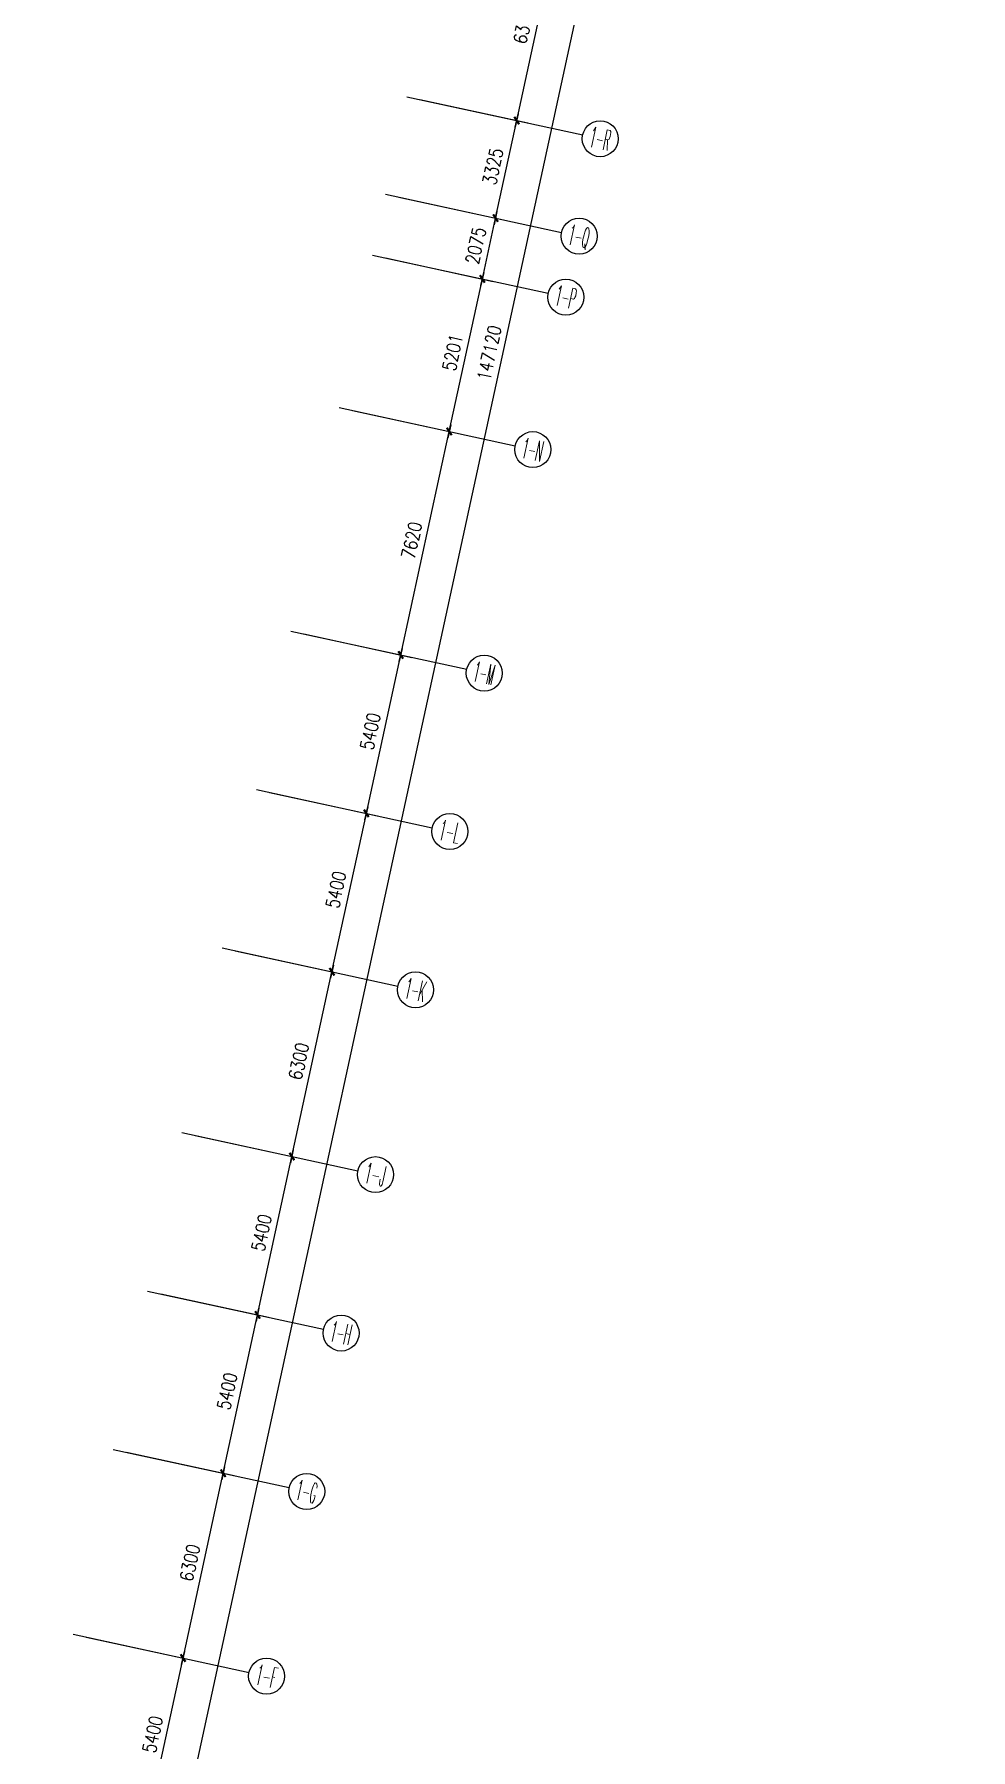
# Model space of a CAD drawing. Extents: x 791398 to 2325386, y -987887 to -518217.
# Drawn here: x 2291961 to 2323173, y -803674 to -746519 of the extents above; entities that cross this region are included whole.
import ezdxf
from ezdxf.enums import TextEntityAlignment as Align

# ---------------------------------------------------------------- set-up
doc = ezdxf.new("R2010")
doc.units = 0
doc.header["$LTSCALE"] = 1000
doc.header["$MEASUREMENT"] = 0
doc.header["$PDMODE"] = 3
doc.linetypes.add('DOTE', pattern=[2.42, 2, -0.2, 0.02, -0.2])
for name, color, linetype in [('AXIS', 3, 'Continuous'), ('AXIS_TEXT', 7, 'Continuous'), ('DOTE', 8, 'DOTE')]:
    doc.layers.add(name, color=color, linetype=linetype)
doc.layers.get('DOTE').off()
doc.styles.add('_TCH_AXIS', font='COMPLEX', dxfattribs={"bigfont": 'GBCBIG'})
doc.styles.add('COMPLEX', font='COMPLEX')
doc.styles.add('dim_font', font='SIMPLEX.shx', dxfattribs={"width": 0.8})
doc.dimstyles.new('DIMN150', dxfattribs={"dimscale": 1.5, "dimtxt": 300, "dimasz": 1, "dimexe": 250, "dimexo": 300, "dimgap": 150, "dimtad": 1, "dimdec": 0, "dimzin": 0, "dimdsep": 46, "dimtxsty": 'dim_font', "dimblk": '_DIMX', "dimcen": 0.09, "dimclrt": 7, "dimadec": 0, "dimazin": 0, "dimtfac": 1, "dimtdec": 0, "dimtix": 1, "dimtmove": 2, "dimatfit": 3, "dimldrblk": '_DIMX', "dimfxl": 0, "dimtolj": 1, "dimtzin": 0, "dimarcsym": 0})

# ---------------------------------------------------------------- blocks, each defined once
blk = doc.blocks.new('_DIMX')
blk.add_line((-150, 0), (150, 0))
at = {"const_width": 50}
blk.add_lwpolyline([(-70, -70), (70, 70)], dxfattribs=at)
blk = doc.blocks.new('*D674')
at = {"layer": 'AXIS', "color": 0, "lineweight": -2}
for p, q in [((109564, -38027), (114328, -39061)), ((82749, -182751), (113961, -38983)), ((78351, -181798), (83115, -182832))]:
    blk.add_line(p, q, dxfattribs=at)
at = {"layer": 'Defpoints', "color": 0}
for p in [(109124, -37931), (113961, -38981), (77912, -181703)]:
    blk.add_point(p, dxfattribs=at)
at = {"layer": 'AXIS', "color": 0, "lineweight": -2, "xscale": 1.5, "yscale": 1.5, "zscale": 1.5}
for p, rotation in [((113961, -38981), 77.75137563257044), ((82749, -182753), 257.7513756325704)]:
    blk.add_blockref('_DIMX', p, dxfattribs=dict(at, rotation=rotation))
at = {"layer": 'AXIS', "color": 7, "insert": (97915, -110772), "char_height": 450, "attachment_point": 5, "rotation": 77.7514, "style": 'dim_font'}
blk.add_mtext('\\A1;147120', dxfattribs=at)
blk = doc.blocks.new('*D679')
at = {"layer": 'AXIS', "color": 0, "lineweight": -2}
for p, q in [((84483, -153556), (88074, -154336)), ((86562, -159532), (87707, -154258)), ((83337, -158833), (86928, -159613))]:
    blk.add_line(p, q, dxfattribs=at)
at = {"layer": 'Defpoints', "color": 0}
for p in [(84043, -153461), (87707, -154256), (82897, -158738)]:
    blk.add_point(p, dxfattribs=at)
at = {"layer": 'AXIS', "color": 0, "lineweight": -2, "xscale": 1.5, "yscale": 1.5, "zscale": 1.5}
for p, rotation in [((87707, -154256), 77.75137563257047), ((86562, -159533), 257.7513756325704)]:
    blk.add_blockref('_DIMX', p, dxfattribs=dict(at, rotation=rotation))
at = {"layer": 'AXIS', "color": 7, "insert": (86695, -156799), "char_height": 450, "attachment_point": 5, "rotation": 77.7514, "style": 'dim_font'}
blk.add_mtext('\\A1;5400', dxfattribs=at)
blk = doc.blocks.new('*D680')
at = {"layer": 'AXIS', "color": 0, "lineweight": -2}
for p, q in [((85819, -147400), (89410, -148179)), ((87708, -154255), (89044, -148101)), ((84483, -153556), (88074, -154336))]:
    blk.add_line(p, q, dxfattribs=at)
at = {"layer": 'Defpoints', "color": 0}
for p in [(85379, -147304), (89044, -148100), (84043, -153461)]:
    blk.add_point(p, dxfattribs=at)
at = {"layer": 'AXIS', "color": 0, "lineweight": -2, "xscale": 1.5, "yscale": 1.5, "zscale": 1.5}
for p, rotation in [((89044, -148100), 77.75137563257037), ((87707, -154256), 257.7513756325703)]:
    blk.add_blockref('_DIMX', p, dxfattribs=dict(at, rotation=rotation))
at = {"layer": 'AXIS', "color": 7, "insert": (87936, -151082), "char_height": 450, "attachment_point": 5, "rotation": 77.7514, "style": 'dim_font'}
blk.add_mtext('\\A1;6300', dxfattribs=at)
blk = doc.blocks.new('*D681')
at = {"layer": 'AXIS', "color": 0, "lineweight": -2}
for p, q in [((86965, -142122), (90556, -142902)), ((89044, -148098), (90189, -142824)), ((85819, -147400), (89410, -148179))]:
    blk.add_line(p, q, dxfattribs=at)
at = {"layer": 'Defpoints', "color": 0}
for p in [(86525, -142027), (90190, -142823), (85379, -147304)]:
    blk.add_point(p, dxfattribs=at)
at = {"layer": 'AXIS', "color": 0, "lineweight": -2, "xscale": 1.5, "yscale": 1.5, "zscale": 1.5}
for p, rotation in [((90190, -142823), 77.75137563257054), ((89044, -148100), 257.7513756325706)]:
    blk.add_blockref('_DIMX', p, dxfattribs=dict(at, rotation=rotation))
at = {"layer": 'AXIS', "color": 7, "insert": (89177, -145366), "char_height": 450, "attachment_point": 5, "rotation": 77.7514, "style": 'dim_font'}
blk.add_mtext('\\A1;5400', dxfattribs=at)
blk = doc.blocks.new('*D682')
at = {"layer": 'AXIS', "color": 0, "lineweight": -2}
for p, q in [((88110, -136845), (91702, -137625)), ((90190, -142821), (91335, -137547)), ((86965, -142122), (90556, -142902))]:
    blk.add_line(p, q, dxfattribs=at)
at = {"layer": 'Defpoints', "color": 0}
for p in [(87671, -136750), (91335, -137545), (86525, -142027)]:
    blk.add_point(p, dxfattribs=at)
at = {"layer": 'AXIS', "color": 0, "lineweight": -2, "xscale": 1.5, "yscale": 1.5, "zscale": 1.5}
for p, rotation in [((91335, -137545), 77.75137563257032), ((90190, -142823), 257.7513756325703)]:
    blk.add_blockref('_DIMX', p, dxfattribs=dict(at, rotation=rotation))
at = {"layer": 'AXIS', "color": 7, "insert": (90323, -140089), "char_height": 450, "attachment_point": 5, "rotation": 77.7514, "style": 'dim_font'}
blk.add_mtext('\\A1;5400', dxfattribs=at)
blk = doc.blocks.new('*D683')
at = {"layer": 'AXIS', "color": 0, "lineweight": -2}
for p, q in [((89447, -130689), (93038, -131468)), ((91336, -137544), (92672, -131390)), ((88110, -136845), (91702, -137625))]:
    blk.add_line(p, q, dxfattribs=at)
at = {"layer": 'Defpoints', "color": 0}
for p in [(89007, -130593), (92672, -131389), (87671, -136750)]:
    blk.add_point(p, dxfattribs=at)
at = {"layer": 'AXIS', "color": 0, "lineweight": -2, "xscale": 1.5, "yscale": 1.5, "zscale": 1.5}
for p, rotation in [((92672, -131389), 77.75137563257039), ((91335, -137545), 257.7513756325703)]:
    blk.add_blockref('_DIMX', p, dxfattribs=dict(at, rotation=rotation))
at = {"layer": 'AXIS', "color": 7, "insert": (91564, -134372), "char_height": 450, "attachment_point": 5, "rotation": 77.7514, "style": 'dim_font'}
blk.add_mtext('\\A1;6300', dxfattribs=at)
blk = doc.blocks.new('*D684')
at = {"layer": 'AXIS', "color": 0, "lineweight": -2}
for p, q in [((90593, -125412), (94184, -126191)), ((92672, -131387), (93817, -126113)), ((89447, -130689), (93038, -131468))]:
    blk.add_line(p, q, dxfattribs=at)
at = {"layer": 'Defpoints', "color": 0}
for p in [(90153, -125316), (93817, -126112), (89007, -130593)]:
    blk.add_point(p, dxfattribs=at)
at = {"layer": 'AXIS', "color": 0, "lineweight": -2, "xscale": 1.5, "yscale": 1.5, "zscale": 1.5}
for p, rotation in [((93817, -126112), 77.75137563257054), ((92672, -131389), 257.7513756325706)]:
    blk.add_blockref('_DIMX', p, dxfattribs=dict(at, rotation=rotation))
at = {"layer": 'AXIS', "color": 7, "insert": (92805, -128655), "char_height": 450, "attachment_point": 5, "rotation": 77.7514, "style": 'dim_font'}
blk.add_mtext('\\A1;5400', dxfattribs=at)
blk = doc.blocks.new('*D685')
at = {"layer": 'AXIS', "color": 0, "lineweight": -2}
for p, q in [((91738, -120135), (95330, -120914)), ((93818, -126110), (94963, -120836)), ((90593, -125412), (94184, -126191))]:
    blk.add_line(p, q, dxfattribs=at)
at = {"layer": 'Defpoints', "color": 0}
for p in [(91298, -120039), (94963, -120835), (90153, -125316)]:
    blk.add_point(p, dxfattribs=at)
at = {"layer": 'AXIS', "color": 0, "lineweight": -2, "xscale": 1.5, "yscale": 1.5, "zscale": 1.5}
for p, rotation in [((94963, -120835), 77.75137563257042), ((93817, -126112), 257.7513756325704)]:
    blk.add_blockref('_DIMX', p, dxfattribs=dict(at, rotation=rotation))
at = {"layer": 'AXIS', "color": 7, "insert": (93951, -123378), "char_height": 450, "attachment_point": 5, "rotation": 77.7514, "style": 'dim_font'}
blk.add_mtext('\\A1;5400', dxfattribs=at)
blk = doc.blocks.new('*D686')
at = {"layer": 'AXIS', "color": 0, "lineweight": -2}
for p, q in [((93355, -112688), (96946, -113468)), ((94963, -120833), (96579, -113390)), ((91738, -120135), (95330, -120914))]:
    blk.add_line(p, q, dxfattribs=at)
at = {"layer": 'Defpoints', "color": 0}
for p in [(92915, -112593), (96580, -113388), (91298, -120039)]:
    blk.add_point(p, dxfattribs=at)
at = {"layer": 'AXIS', "color": 0, "lineweight": -2, "xscale": 1.5, "yscale": 1.5, "zscale": 1.5}
for p, rotation in [((96580, -113388), 77.75137563257039), ((94963, -120835), 257.7513756325703)]:
    blk.add_blockref('_DIMX', p, dxfattribs=dict(at, rotation=rotation))
at = {"layer": 'AXIS', "color": 7, "insert": (95332, -117016), "char_height": 450, "attachment_point": 5, "rotation": 77.7514, "style": 'dim_font'}
blk.add_mtext('\\A1;7620', dxfattribs=at)
blk = doc.blocks.new('*D687')
at = {"layer": 'AXIS', "color": 0, "lineweight": -2}
for p, q in [((94458, -107606), (98049, -108386)), ((96580, -113387), (97683, -108308)), ((93355, -112688), (96946, -113468))]:
    blk.add_line(p, q, dxfattribs=at)
at = {"layer": 'Defpoints', "color": 0}
for p in [(94018, -107511), (97683, -108306), (92915, -112593)]:
    blk.add_point(p, dxfattribs=at)
at = {"layer": 'AXIS', "color": 0, "lineweight": -2, "xscale": 1.5, "yscale": 1.5, "zscale": 1.5}
for p, rotation in [((97683, -108306), 77.75137563257051), ((96580, -113388), 257.7513756325705)]:
    blk.add_blockref('_DIMX', p, dxfattribs=dict(at, rotation=rotation))
at = {"layer": 'AXIS', "color": 7, "insert": (96692, -110752), "char_height": 450, "attachment_point": 5, "rotation": 77.7514, "style": 'dim_font'}
blk.add_mtext('\\A1;5201', dxfattribs=at)
blk = doc.blocks.new('*D688')
at = {"layer": 'AXIS', "color": 0, "lineweight": -2}
for p, q in [((94898, -105578), (98490, -106358)), ((97683, -108305), (98123, -106280)), ((94458, -107606), (98049, -108386))]:
    blk.add_line(p, q, dxfattribs=at)
at = {"layer": 'Defpoints', "color": 0}
for p in [(94459, -105483), (98123, -106278), (94018, -107511)]:
    blk.add_point(p, dxfattribs=at)
at = {"layer": 'AXIS', "color": 0, "lineweight": -2, "xscale": 1.5, "yscale": 1.5, "zscale": 1.5}
for p, rotation in [((98123, -106278), 77.75137563257054), ((97683, -108306), 257.7513756325706)]:
    blk.add_blockref('_DIMX', p, dxfattribs=dict(at, rotation=rotation))
at = {"layer": 'AXIS', "color": 7, "insert": (97463, -107197), "char_height": 450, "attachment_point": 5, "rotation": 77.7514, "style": 'dim_font'}
blk.add_mtext('\\A1;2075', dxfattribs=at)
blk = doc.blocks.new('*D689')
at = {"layer": 'AXIS', "color": 0, "lineweight": -2}
for p, q in [((95604, -102329), (99195, -103109)), ((98124, -106277), (98828, -103030)), ((94898, -105578), (98490, -106358))]:
    blk.add_line(p, q, dxfattribs=at)
at = {"layer": 'Defpoints', "color": 0}
for p in [(95164, -102233), (98829, -103029), (94459, -105483)]:
    blk.add_point(p, dxfattribs=at)
at = {"layer": 'AXIS', "color": 0, "lineweight": -2, "xscale": 1.5, "yscale": 1.5, "zscale": 1.5}
for p, rotation in [((98829, -103029), 77.75137563257036), ((98123, -106278), 257.7513756325703)]:
    blk.add_blockref('_DIMX', p, dxfattribs=dict(at, rotation=rotation))
at = {"layer": 'AXIS', "color": 7, "insert": (98036, -104558), "char_height": 450, "attachment_point": 5, "rotation": 77.7514, "style": 'dim_font'}
blk.add_mtext('\\A1;3325', dxfattribs=at)
blk = doc.blocks.new('*D690')
at = {"layer": 'AXIS', "color": 0, "lineweight": -2}
for p, q in [((96940, -96172), (100532, -96952)), ((98829, -103028), (100165, -96874)), ((95604, -102329), (99195, -103109))]:
    blk.add_line(p, q, dxfattribs=at)
at = {"layer": 'Defpoints', "color": 0}
for p in [(96501, -96077), (100165, -96872), (95164, -102233)]:
    blk.add_point(p, dxfattribs=at)
at = {"layer": 'AXIS', "color": 0, "lineweight": -2, "xscale": 1.5, "yscale": 1.5, "zscale": 1.5}
for p, rotation in [((100165, -96872), 77.75137563257047), ((98829, -103029), 257.7513756325704)]:
    blk.add_blockref('_DIMX', p, dxfattribs=dict(at, rotation=rotation))
at = {"layer": 'AXIS', "color": 7, "insert": (99057, -99855), "char_height": 450, "attachment_point": 5, "rotation": 77.7514, "style": 'dim_font'}
blk.add_mtext('\\A1;6300', dxfattribs=at)
blk = doc.blocks.new('_AXISO')
blk.add_circle((0, 0), 0.5)
at = {"layer": 'AXIS_TEXT', "style": 'COMPLEX', "width": 1.041667}
blk.add_attdef('A', text='', height=0.56, dxfattribs=at).set_placement((-0.25, -0.28), (0.25, -0.28), align=Align.FIT)
blk = doc.blocks.new('zx')
at = {"layer": 'AXIS'}
for p, q in [((95164, -102233.4), (101027.4, -103506.4)), ((94458.6, -105482.8), (100322, -106755.7)), ((94018.4, -107510.5), (99881.8, -108783.4)), ((92915, -112592.9), (98778.4, -113865.8)), ((91298.5, -120039.2), (97161.9, -121312.1)), ((90152.8, -125316.2), (96016.2, -126589.2)), ((89007.2, -130593.3), (94870.6, -131866.2)), ((87670.6, -136749.9), (93534, -138022.8)), ((86525, -142027), (92388.4, -143299.9)), ((85379.4, -147304), (91242.8, -148577)), ((84042.8, -153460.6), (89906.2, -154733.6))]:
    blk.add_line(p, q, dxfattribs=at)
ref = blk.add_blockref('_AXISO', (101613.8, -103633.7), dxfattribs=dict(at, xscale=1200, yscale=1200, zscale=1200))
ref.add_attrib('A', '1-R', dxfattribs={"layer": 'AXIS_TEXT', "height": 678.82, "rotation": 347.75138, "style": '_TCH_AXIS', "width": 0.355932}).set_placement((101210.1, -103893.3), (101873.5, -104037.4), align=Align.FIT)
ref = blk.add_blockref('_AXISO', (100908.4, -106883), dxfattribs=dict(at, xscale=1200, yscale=1200, zscale=1200))
ref.add_attrib('A', '1-Q', dxfattribs={"layer": 'AXIS_TEXT', "height": 678.82, "rotation": 347.75138, "style": '_TCH_AXIS', "width": 0.368421}).set_placement((100504.7, -107142.6), (101168, -107286.7), align=Align.FIT)
ref = blk.add_blockref('_AXISO', (100468.1, -108910.7), dxfattribs=dict(at, xscale=1200, yscale=1200, zscale=1200))
ref.add_attrib('A', '1-P', dxfattribs={"layer": 'AXIS_TEXT', "height": 678.82, "rotation": 347.75138, "style": '_TCH_AXIS', "width": 0.362069}).set_placement((100064.5, -109170.4), (100727.8, -109314.4), align=Align.FIT)
ref = blk.add_blockref('_AXISO', (99364.8, -113993.1), dxfattribs=dict(at, xscale=1200, yscale=1200, zscale=1200))
ref.add_attrib('A', '1-N', dxfattribs={"layer": 'AXIS_TEXT', "height": 678.82, "rotation": 347.75138, "style": '_TCH_AXIS', "width": 0.35}).set_placement((98961.1, -114252.8), (99624.5, -114396.8), align=Align.FIT)
ref = blk.add_blockref('_AXISO', (97748.2, -121439.4), dxfattribs=dict(at, xscale=1200, yscale=1200, zscale=1200))
ref.add_attrib('A', '1-M', dxfattribs={"layer": 'AXIS_TEXT', "height": 678.82, "rotation": 347.75138, "style": '_TCH_AXIS', "width": 0.33871}).set_placement((97344.5, -121699), (98007.9, -121843.1), align=Align.FIT)
ref = blk.add_blockref('_AXISO', (96602.6, -126716.4), dxfattribs=dict(at, xscale=1200, yscale=1200, zscale=1200))
ref.add_attrib('A', '1-L', dxfattribs={"layer": 'AXIS_TEXT', "height": 678.82, "rotation": 347.75138, "style": '_TCH_AXIS', "width": 0.375}).set_placement((96198.9, -126976.1), (96862.3, -127120.1), align=Align.FIT)
ref = blk.add_blockref('_AXISO', (95457, -131993.5), dxfattribs=dict(at, xscale=1200, yscale=1200, zscale=1200))
ref.add_attrib('A', '1-K', dxfattribs={"layer": 'AXIS_TEXT', "height": 678.82, "rotation": 347.75138, "style": '_TCH_AXIS', "width": 0.35}).set_placement((95053.3, -132253.2), (95716.6, -132397.2), align=Align.FIT)
ref = blk.add_blockref('_AXISO', (94120.4, -138150.1), dxfattribs=dict(at, xscale=1200, yscale=1200, zscale=1200))
ref.add_attrib('A', '1-J', dxfattribs={"layer": 'AXIS_TEXT', "height": 678.82, "rotation": 347.75138, "style": '_TCH_AXIS', "width": 0.403846}).set_placement((93716.7, -138409.8), (94380.1, -138553.8), align=Align.FIT)
ref = blk.add_blockref('_AXISO', (92974.8, -143427.2), dxfattribs=dict(at, xscale=1200, yscale=1200, zscale=1200))
ref.add_attrib('A', '1-H', dxfattribs={"layer": 'AXIS_TEXT', "height": 678.82, "rotation": 347.75138, "style": '_TCH_AXIS', "width": 0.344262}).set_placement((92571.1, -143686.9), (93234.4, -143830.9), align=Align.FIT)
ref = blk.add_blockref('_AXISO', (91829.1, -148704.3), dxfattribs=dict(at, xscale=1200, yscale=1200, zscale=1200))
ref.add_attrib('A', '1-G', dxfattribs={"layer": 'AXIS_TEXT', "height": 678.82, "rotation": 347.75138, "style": '_TCH_AXIS', "width": 0.355932}).set_placement((91425.4, -148963.9), (92088.8, -149108), align=Align.FIT)
ref = blk.add_blockref('_AXISO', (90492.5, -154860.8), dxfattribs=dict(at, xscale=1200, yscale=1200, zscale=1200))
ref.add_attrib('A', '1-F', dxfattribs={"layer": 'AXIS_TEXT', "height": 678.82, "rotation": 347.75138, "style": '_TCH_AXIS', "width": 0.368421}).set_placement((90088.9, -155120.5), (90752.2, -155264.5), align=Align.FIT)
for p1, p2, distance, picture, middle in [((77911.5344, -181702.7577), (109123.7635, -37931.2987), -4950, '*D674', (97915.2118, -110771.7221)), ((95164, -102233.4), (96500.6, -96076.9), -3750, '*D690', (99057.2, -99855.3)), ((94458.6, -105482.8), (95164, -102233.4), -3750, '*D689', (98036.2, -104558.2)), ((94018.4, -107510.5), (94458.6, -105482.8), -3750, '*D688', (97463.4, -107196.7)), ((92915, -112592.9), (94018.4, -107510.5), -3750, '*D687', (96691.6, -110751.8)), ((91298.5, -120039.2), (92915, -112592.9), -3750, '*D686', (95331.6, -117016.1)), ((90152.8, -125316.2), (91298.5, -120039.2), -3750, '*D685', (93950.5, -123377.8)), ((89007.2, -130593.3), (90152.8, -125316.2), -3750, '*D684', (92804.9, -128654.9)), ((87670.6, -136749.9), (89007.2, -130593.3), -3750, '*D683', (91563.8, -134371.7)), ((86525, -142027), (87670.6, -136749.9), -3750, '*D682', (90322.7, -140088.5)), ((85379.4, -147304), (86525, -142027), -3750, '*D681', (89177.1, -145365.6)), ((84042.8, -153460.6), (85379.4, -147304), -3750, '*D680', (87936, -151082.4)), ((82897.2, -158737.7), (84042.8, -153460.6), -3750, '*D679', (86694.9, -156799.3))]:
    dim = blk.add_aligned_dim(p1=p1, p2=p2, distance=distance, dimstyle='DIMN150', dxfattribs=at)
    dim.commit()
    dim.dimension.update_dxf_attribs({"geometry": picture, "text_midpoint": middle})

msp = doc.modelspace()

# ---------------------------------------------------------------- block references
at = {"layer": 'DOTE'}
msp.add_blockref('zx', (2209212, -646364), dxfattribs=at)

doc.saveas('drawing.dxf')
